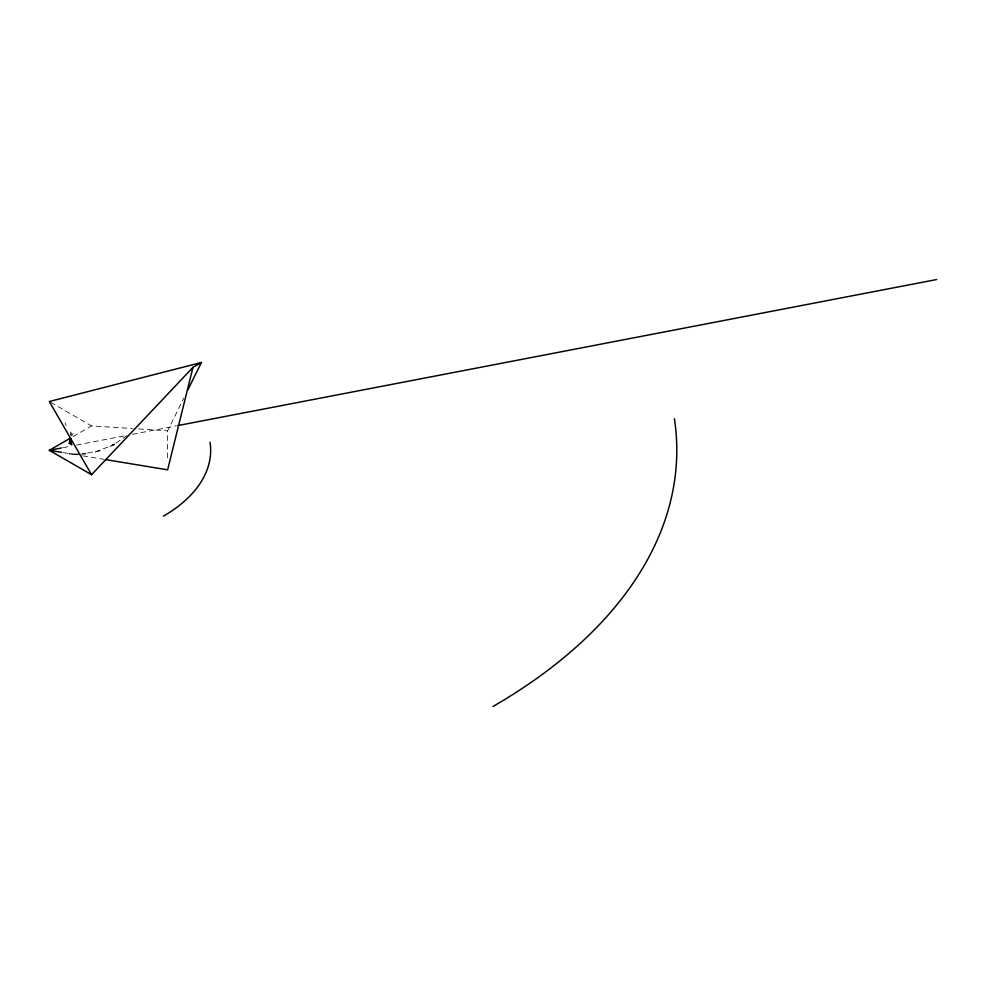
<?xml version="1.0" encoding="UTF-8"?>
<svg xmlns="http://www.w3.org/2000/svg" width="986" height="986" viewBox="0 0 986 986"><rect width="100%" height="100%" fill="white"/><g stroke="black" fill="none" stroke-linecap="round" stroke-linejoin="round"><path stroke-width="0.74" stroke-dasharray="4.93 3.7" d="M71.091 435.442L71.744 432.768M167.62 457.812L167.62 430.783L183.852 397.999M71.744 435.824L73.075 433.532M127.206 435.516L111.689 445.918L116.114 443.133L109.384 446.88L113.871 444.587L95.519 451.982L100.141 450.688L81.259 454.115M73.075 436.576L91.562 425.903L132.629 428.54M62.907 447.693L70.462 446.227M76.501 445.068L126.405 435.467M132.42 434.308L176.284 425.866M82.442 454.041L86.016 453.806L83.132 453.917M78.818 454.078L69.106 453.806L78.325 454.435M138.718 428.935L167.62 430.783M62.956 452.562L81.16 455.557M82.676 455.815L103.912 459.316M50.619 402.276L91.562 425.903M65.15 422.858L66.111 425.632M70.425 432.004L70.425 435.06"/><path stroke-width="1.48" d="M69.106 443.441L70.425 438.104L49.3 450.306L91.562 474.697L192.973 367.359L201.427 362.478L187.907 389.803M192.973 367.359L167.62 469.829L105.428 459.562M201.427 362.478L49.3 401.512L91.562 474.697M61.391 447.977L49.3 450.306L61.44 452.303M177.751 425.582L936.7 279.531M71.744 444.969L70.425 438.104L70.425 444.205M210.043 442.184A161.359 93.152 0 0 1 163.393 516.171M674.399 418.73A627.49 362.281 0 0 1 493 706.469"/></g></svg>
